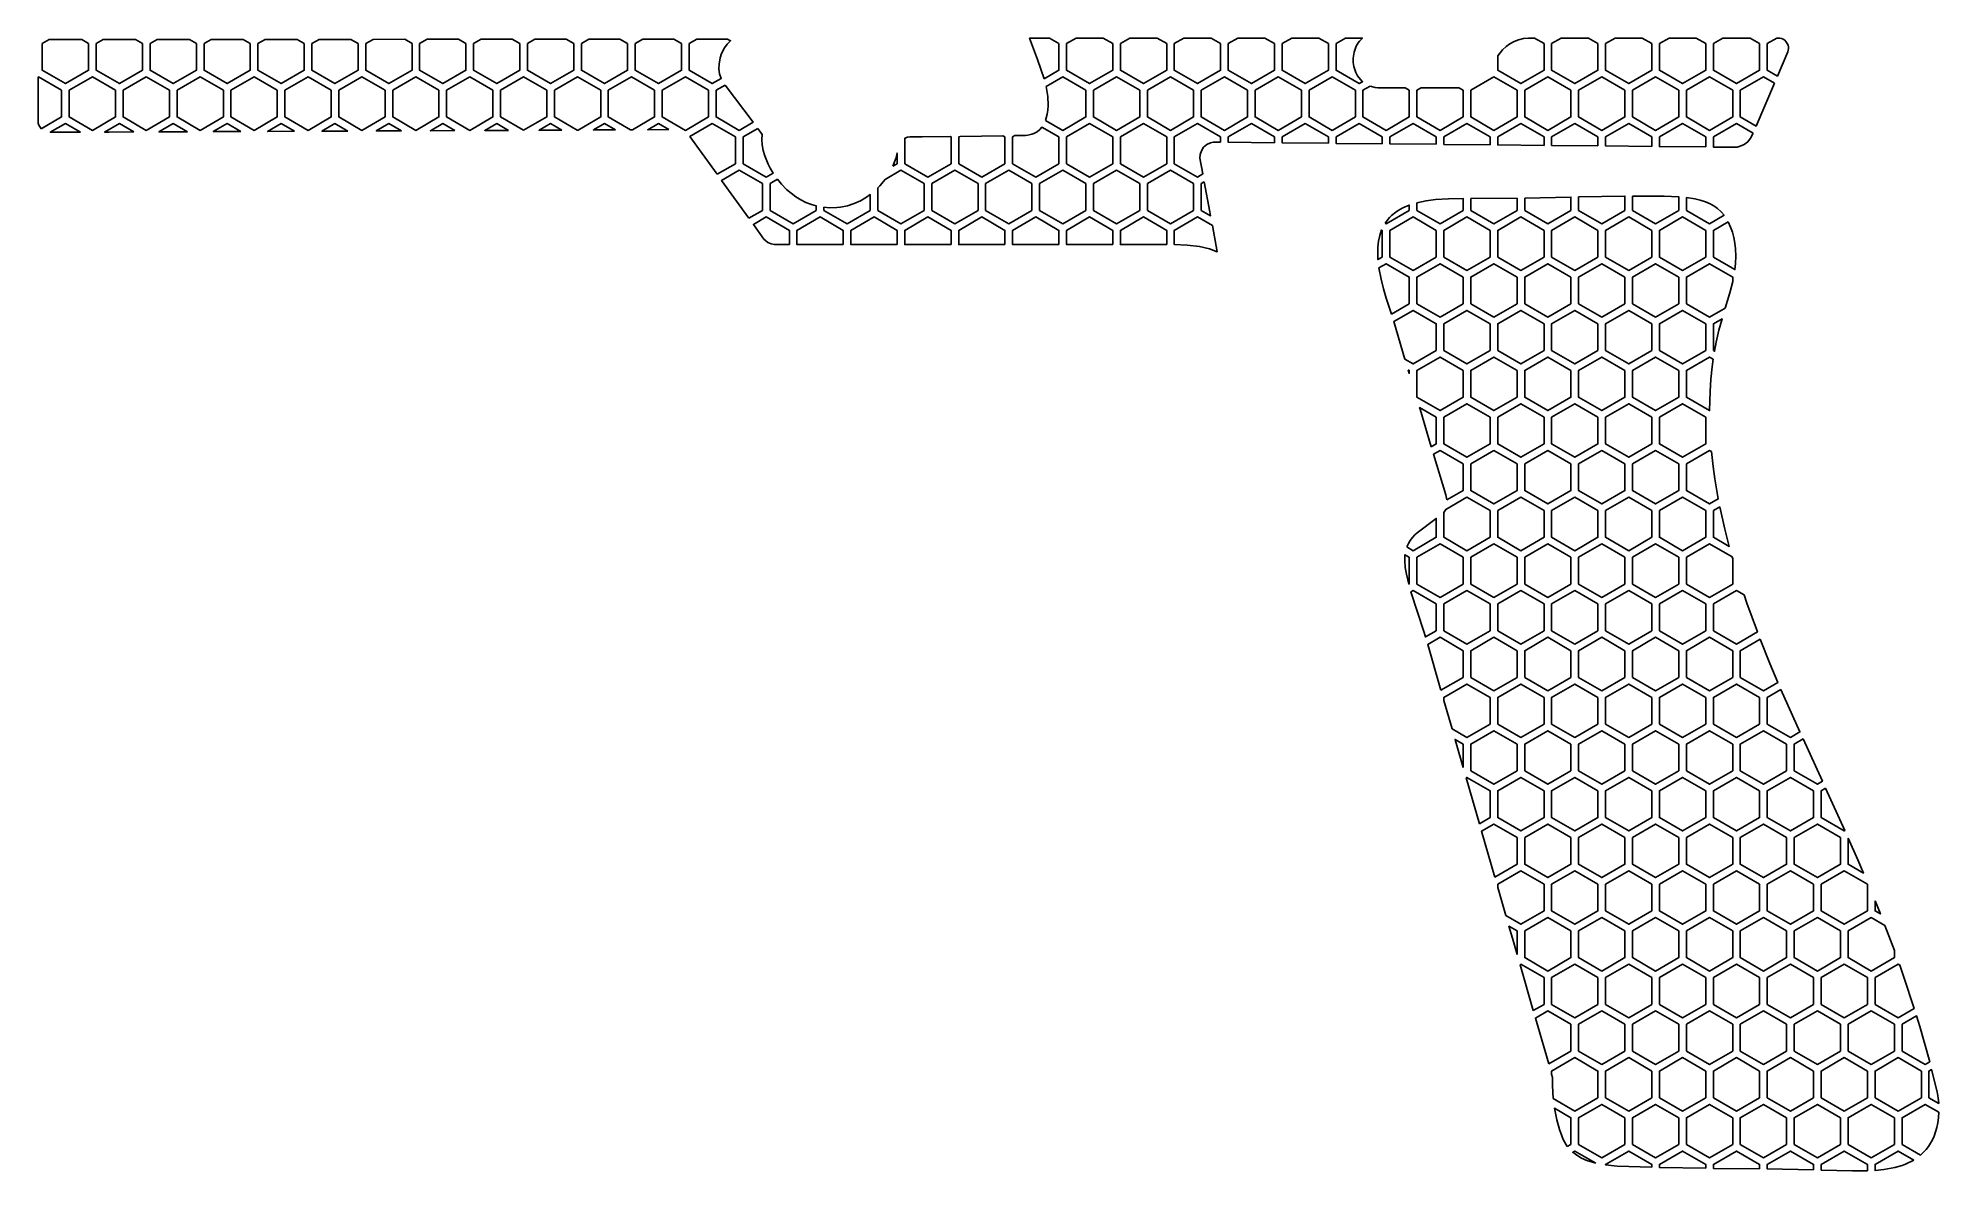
# Model space of a CAD drawing. Header units: millimetres. Extents: x 16 to 141, y -144 to -69.
import ezdxf

# ---------------------------------------------------------------- set-up
doc = ezdxf.new("R2010")
doc.units = ezdxf.units.MM

# ---------------------------------------------------------------- blocks, each defined once
blk = doc.blocks.new('HEX')
blk.add_lwpolyline([(1.516, 0.875), (0, 1.75), (-1.516, 0.875), (-1.516, -0.875), (0, -1.75), (1.516, -0.875)], close=True)

msp = doc.modelspace()

# ---------------------------------------------------------------- linework, layer by layer
for points in [[(16.819, -69.449), (18.959, -69.447), (19.406, -69.705), (19.406, -71.455), (17.891, -72.33), (16.375, -71.455), (16.375, -69.705), (16.819, -69.449)], [(20.361, -69.445), (22.485, -69.443), (22.937, -69.705), (22.937, -71.455), (21.422, -72.33), (19.906, -71.455), (19.906, -69.705), (20.361, -69.445)], [(23.893, -69.442), (26.01, -69.44), (26.469, -69.705), (26.469, -71.455), (24.953, -72.33), (23.437, -71.455), (23.437, -69.705), (23.893, -69.442)], [(27.429, -69.439), (29.536, -69.437), (30, -69.705), (30, -71.455), (28.484, -72.33), (26.969, -71.455), (26.969, -69.705), (27.429, -69.439)], [(30.966, -69.436), (33.061, -69.434), (33.531, -69.705), (33.531, -71.455), (32.015, -72.33), (30.5, -71.455), (30.5, -69.705), (30.966, -69.436)], [(34.502, -69.433), (36.587, -69.431), (37.062, -69.705), (37.062, -71.455), (35.546, -72.33), (34.031, -71.455), (34.031, -69.705), (34.502, -69.433)], [(38.039, -69.43), (40.113, -69.428), (40.593, -69.705), (40.593, -71.455), (39.077, -72.33), (37.562, -71.455), (37.562, -69.705), (38.039, -69.43)], [(41.575, -69.426), (43.638, -69.425), (44.124, -69.705), (44.124, -71.455), (42.608, -72.33), (41.093, -71.455), (41.093, -69.705), (41.575, -69.426)], [(45.112, -69.423), (47.164, -69.421), (47.655, -69.705), (47.655, -71.455), (46.14, -72.33), (44.624, -71.455), (44.624, -69.705), (45.112, -69.423)], [(48.649, -69.42), (50.69, -69.418), (51.186, -69.705), (51.186, -71.455), (49.671, -72.33), (48.155, -71.455), (48.155, -69.705), (48.649, -69.42)], [(52.185, -69.417), (54.215, -69.415), (54.717, -69.705), (54.717, -71.455), (53.202, -72.33), (51.686, -71.455), (51.686, -69.705), (52.185, -69.417)], [(55.722, -69.414), (57.741, -69.412), (58.248, -69.705), (58.248, -71.455), (56.733, -72.33), (55.217, -71.455), (55.217, -69.705), (55.722, -69.414)], [(59.258, -69.411), (61.266, -69.409), (61.459, -69.52), (61.242, -69.74), (61.063, -69.984), (60.875, -70.351), (60.775, -70.647), (60.704, -71.058), (60.701, -71.37), (60.745, -71.679), (60.846, -71.994), (60.264, -72.33), (58.748, -71.455), (58.748, -69.705), (59.258, -69.411)], [(81.995, -72.015), (81.574, -70.742), (81.05, -69.344), (82.341, -69.344), (82.966, -69.705), (82.966, -71.455), (81.995, -72.015)], [(84.091, -69.344), (85.872, -69.344), (86.497, -69.705), (86.497, -71.455), (84.982, -72.33), (83.466, -71.455), (83.466, -69.705), (84.091, -69.344)], [(87.622, -69.344), (89.403, -69.344), (90.028, -69.705), (90.028, -71.455), (88.513, -72.33), (86.997, -71.455), (86.997, -69.705), (87.622, -69.344)], [(91.153, -69.344), (92.934, -69.344), (93.559, -69.705), (93.559, -71.455), (92.044, -72.33), (90.528, -71.455), (90.528, -69.705), (91.153, -69.344)], [(94.684, -69.344), (96.465, -69.344), (97.09, -69.705), (97.09, -71.455), (95.575, -72.33), (94.059, -71.455), (94.059, -69.705), (94.684, -69.344)], [(98.216, -69.344), (99.996, -69.344), (100.621, -69.705), (100.621, -71.455), (99.106, -72.33), (97.59, -71.455), (97.59, -69.705), (98.216, -69.344)], [(101.747, -69.344), (102.849, -69.344), (102.662, -69.54), (102.581, -69.648), (102.446, -69.88), (102.308, -70.26), (102.249, -70.663), (102.253, -70.935), (102.291, -71.204), (102.413, -71.59), (102.538, -71.827), (102.614, -71.937), (102.86, -72.201), (102.637, -72.33), (101.121, -71.455), (101.121, -69.705), (101.747, -69.344)], [(111.715, -70.518), (112.029, -70.123), (112.26, -69.909), (112.515, -69.725), (112.79, -69.574), (113.084, -69.459), (113.394, -69.382), (113.72, -69.346), (114.12, -69.344), (114.746, -69.705), (114.746, -71.455), (113.23, -72.33), (111.715, -71.455), (111.715, -70.518)], [(115.871, -69.344), (117.651, -69.344), (118.277, -69.705), (118.277, -71.455), (116.761, -72.33), (115.246, -71.455), (115.246, -69.705), (115.871, -69.344)], [(119.403, -69.344), (121.182, -69.344), (121.808, -69.705), (121.808, -71.455), (120.292, -72.33), (118.777, -71.455), (118.777, -69.705), (119.403, -69.344)], [(122.934, -69.344), (124.713, -69.344), (125.339, -69.705), (125.339, -71.455), (123.824, -72.33), (122.308, -71.455), (122.308, -69.705), (122.934, -69.344)], [(126.465, -69.344), (128.244, -69.344), (128.87, -69.705), (128.87, -71.455), (127.355, -72.33), (125.839, -71.455), (125.839, -69.705), (126.465, -69.344)], [(130.185, -69.346), (130.305, -69.373), (130.415, -69.42), (130.512, -69.486), (130.596, -69.566), (130.683, -69.694), (130.728, -69.801), (130.753, -69.916), (130.757, -70.035), (130.713, -70.238), (130.031, -71.837), (129.37, -71.455), (129.37, -69.705), (129.996, -69.344), (130.185, -69.346)], [(16.306, -75.284), (16.225, -75.184), (16.154, -75.054), (16.11, -74.911), (16.095, -74.796), (16.094, -71.906), (16.125, -71.888), (17.641, -72.763), (17.641, -74.513), (16.306, -75.284)], [(47.899, -75.385), (46.39, -74.513), (46.39, -72.763), (47.905, -71.888), (49.421, -72.763), (49.421, -74.513), (47.899, -75.385)], [(51.404, -75.369), (49.921, -74.513), (49.921, -72.763), (51.436, -71.888), (52.952, -72.763), (52.952, -74.513), (51.469, -75.369), (51.404, -75.369)], [(54.909, -75.354), (53.452, -74.513), (53.452, -72.763), (54.967, -71.888), (56.483, -72.763), (56.483, -74.513), (55.027, -75.354), (54.909, -75.354)], [(82.096, -74.741), (82.208, -74.335), (82.247, -74.059), (82.263, -73.771), (82.234, -73.167), (82.125, -72.518), (83.216, -71.888), (84.732, -72.763), (84.732, -74.513), (83.216, -75.388), (82.096, -74.741)], [(129.834, -72.3), (128.637, -75.109), (127.605, -74.513), (127.605, -72.763), (129.12, -71.888), (129.834, -72.3)], [(61.103, -72.423), (62.938, -74.863), (62.029, -75.388), (60.514, -74.513), (60.514, -72.763), (61.103, -72.423)], [(103.357, -72.492), (103.687, -72.578), (103.849, -72.597), (105.642, -72.604), (105.918, -72.763), (105.918, -74.513), (104.403, -75.388), (102.887, -74.513), (102.887, -72.763), (103.357, -72.492)], [(106.694, -72.604), (109.173, -72.604), (109.449, -72.763), (109.449, -74.513), (107.934, -75.388), (106.418, -74.513), (106.418, -72.763), (106.694, -72.604)], [(18.867, -75.51), (16.9, -75.518), (17.891, -74.946), (18.867, -75.51)], [(22.372, -75.495), (20.744, -75.502), (20.457, -75.503), (21.422, -74.946), (22.372, -75.495)], [(25.877, -75.48), (24.015, -75.488), (24.953, -74.946), (25.877, -75.48)], [(29.382, -75.464), (27.573, -75.472), (28.484, -74.946), (29.382, -75.464)], [(32.887, -75.449), (31.13, -75.457), (32.015, -74.946), (32.887, -75.449)], [(36.392, -75.434), (34.988, -75.44), (34.688, -75.442), (35.546, -74.946), (36.392, -75.434)], [(39.897, -75.419), (38.246, -75.426), (39.077, -74.946), (39.897, -75.419)], [(43.402, -75.404), (41.803, -75.411), (42.608, -74.946), (43.402, -75.404)], [(46.907, -75.389), (45.361, -75.396), (46.14, -74.946), (46.907, -75.389)], [(50.411, -75.374), (48.919, -75.38), (49.671, -74.946), (50.411, -75.374)], [(53.916, -75.359), (52.476, -75.365), (53.202, -74.946), (53.916, -75.359)], [(57.421, -75.343), (56.034, -75.349), (56.733, -74.946), (57.421, -75.343)], [(60.581, -78.263), (58.799, -75.792), (60.264, -74.946), (61.779, -75.821), (61.779, -77.571), (60.581, -78.263)], [(63.241, -75.266), (63.533, -75.654), (63.517, -75.998), (63.538, -76.346), (63.598, -76.697), (63.696, -77.052), (63.919, -77.595), (64.064, -77.873), (64.252, -78.182), (63.795, -78.446), (62.279, -77.571), (62.279, -75.821), (63.241, -75.266)], [(72.873, -75.904), (73.059, -75.831), (73.207, -75.809), (74.002, -75.814), (75.849, -75.789), (75.904, -75.821), (75.904, -77.571), (74.388, -78.446), (72.873, -77.571), (72.873, -75.904)], [(76.49, -75.781), (79.299, -75.743), (79.435, -75.821), (79.435, -77.571), (77.919, -78.446), (76.404, -77.571), (76.404, -75.821), (76.49, -75.781)], [(80.089, -75.732), (80.79, -75.719), (80.935, -75.703), (81.201, -75.641), (81.322, -75.595), (81.538, -75.479), (81.723, -75.33), (81.856, -75.18), (82.966, -75.821), (82.966, -77.571), (81.45, -78.446), (79.935, -77.571), (79.935, -75.821), (80.089, -75.732)], [(93.559, -76.165), (93.072, -76.168), (92.905, -76.202), (92.655, -76.317), (92.45, -76.494), (92.301, -76.719), (92.218, -76.979), (92.206, -77.203), (92.394, -78.244), (92.044, -78.446), (90.528, -77.571), (90.528, -75.821), (92.044, -74.946), (93.559, -75.821), (93.559, -76.165)], [(97.09, -76.2), (94.059, -76.17), (94.059, -75.821), (95.575, -74.946), (97.09, -75.821), (97.09, -76.2)], [(100.621, -76.234), (97.59, -76.205), (97.59, -75.821), (99.106, -74.946), (100.621, -75.821), (100.621, -76.234)], [(104.153, -76.269), (101.121, -76.239), (101.121, -75.821), (102.637, -74.946), (104.153, -75.821), (104.153, -76.269)], [(107.684, -76.304), (104.653, -76.274), (104.653, -75.821), (106.168, -74.946), (107.684, -75.821), (107.684, -76.304)], [(111.215, -76.338), (108.184, -76.309), (108.184, -75.821), (109.699, -74.946), (111.215, -75.821), (111.215, -76.338)], [(114.746, -76.373), (111.715, -76.343), (111.715, -75.821), (113.23, -74.946), (114.746, -75.821), (114.746, -76.373)], [(118.277, -76.407), (115.246, -76.378), (115.246, -75.821), (116.761, -74.946), (118.277, -75.821), (118.277, -76.407)], [(121.808, -76.442), (118.777, -76.412), (118.777, -75.821), (120.292, -74.946), (121.808, -75.821), (121.808, -76.442)], [(125.339, -76.477), (122.308, -76.447), (122.308, -75.821), (123.824, -74.946), (125.339, -75.821), (125.339, -76.477)], [(128.439, -75.572), (128.28, -75.906), (128.093, -76.134), (127.861, -76.313), (127.593, -76.434), (127.399, -76.48), (127.248, -76.494), (125.839, -76.482), (125.839, -75.821), (127.355, -74.946), (128.439, -75.572)], [(72.083, -77.738), (72.279, -77.223), (72.373, -76.873), (72.373, -77.571), (72.083, -77.738)], [(62.658, -81.141), (60.875, -78.67), (62.029, -78.004), (63.545, -78.879), (63.545, -80.629), (62.658, -81.141)], [(71.242, -79.023), (71.582, -78.605), (72.623, -78.004), (74.138, -78.879), (74.138, -80.629), (72.623, -81.504), (71.107, -80.629), (71.107, -79.163), (71.242, -79.023)], [(64.539, -78.594), (64.799, -78.913), (65.134, -79.258), (65.423, -79.509), (65.731, -79.736), (66.057, -79.935), (66.399, -80.104), (66.756, -80.242), (67.076, -80.331), (67.076, -80.629), (65.561, -81.504), (64.045, -80.629), (64.045, -78.879), (64.539, -78.594)], [(67.576, -80.423), (67.935, -80.453), (68.416, -80.443), (68.652, -80.416), (69.11, -80.325), (69.551, -80.184), (69.971, -79.997), (70.368, -79.766), (70.607, -79.597), (70.607, -80.629), (69.092, -81.504), (67.576, -80.629), (67.576, -80.423)], [(92.491, -78.765), (92.855, -80.727), (92.902, -80.98), (92.294, -80.629), (92.294, -78.879), (92.491, -78.765)], [(117.011, -79.748), (120.042, -79.694), (120.042, -80.629), (118.527, -81.504), (117.011, -80.629), (117.011, -79.748)], [(120.542, -79.69), (122.611, -79.697), (123.574, -79.734), (123.574, -80.629), (122.058, -81.504), (120.542, -80.629), (120.542, -79.69)], [(104.34, -81.468), (104.622, -81.101), (104.75, -80.972), (105.031, -80.74), (105.182, -80.637), (105.507, -80.456), (105.918, -80.281), (105.918, -80.629), (104.403, -81.504), (104.34, -81.468)], [(106.419, -80.126), (107.018, -80.001), (107.642, -79.92), (108.49, -79.864), (109.449, -79.849), (109.449, -80.629), (107.934, -81.504), (106.418, -80.629), (106.419, -80.126)], [(109.949, -79.851), (112.98, -79.837), (112.98, -80.629), (111.465, -81.504), (109.949, -80.629), (109.949, -79.851)], [(113.48, -79.828), (116.511, -79.76), (116.511, -80.629), (114.996, -81.504), (113.48, -80.629), (113.48, -79.828)], [(124.074, -79.78), (124.631, -79.868), (124.985, -79.953), (125.322, -80.062), (125.638, -80.198), (125.929, -80.366), (126.108, -80.497), (126.358, -80.729), (126.545, -80.952), (125.589, -81.504), (124.074, -80.629), (124.074, -79.78)], [(65.311, -82.865), (64.314, -82.861), (64.115, -82.822), (63.905, -82.729), (63.765, -82.629), (63.643, -82.504), (62.952, -81.549), (63.795, -81.062), (65.311, -81.937), (65.311, -82.865)], [(68.842, -82.866), (65.811, -82.865), (65.811, -81.937), (67.326, -81.062), (68.842, -81.937), (68.842, -82.866)], [(72.373, -82.867), (69.342, -82.866), (69.342, -81.937), (70.857, -81.062), (72.373, -81.937), (72.373, -82.867)], [(75.904, -82.868), (72.873, -82.867), (72.873, -81.937), (74.388, -81.062), (75.904, -81.937), (75.904, -82.868)], [(79.435, -82.87), (76.404, -82.869), (76.404, -81.937), (77.919, -81.062), (79.435, -81.937), (79.435, -82.87)], [(82.966, -82.871), (79.935, -82.87), (79.935, -81.937), (81.45, -81.062), (82.966, -81.937), (82.966, -82.871)], [(86.497, -82.872), (83.466, -82.871), (83.466, -81.937), (84.982, -81.062), (86.497, -81.937), (86.497, -82.872)], [(90.028, -82.869), (86.997, -82.872), (86.997, -81.937), (88.513, -81.062), (90.028, -81.937), (90.028, -82.869)], [(93.022, -81.627), (93.338, -83.334), (92.823, -83.146), (92.168, -82.995), (91.374, -82.901), (90.528, -82.868), (90.528, -81.937), (92.044, -81.062), (93.022, -81.627)], [(103.857, -83.644), (103.862, -83.034), (103.907, -82.641), (103.989, -82.264), (104.109, -81.912), (104.153, -81.937), (104.153, -83.687), (103.87, -83.85), (103.857, -83.644)], [(126.812, -81.375), (126.97, -81.72), (127.089, -82.061), (127.181, -82.414), (127.247, -82.776), (127.289, -83.141), (127.309, -83.624), (127.293, -84.096), (127.25, -84.501), (125.839, -83.687), (125.839, -81.937), (126.812, -81.375)], [(104.749, -87.42), (104.411, -86.379), (104.229, -85.758), (104.07, -85.124), (103.933, -84.391), (104.403, -84.12), (105.918, -84.995), (105.918, -86.745), (104.749, -87.42)], [(127.105, -85.292), (126.917, -86.019), (126.613, -87.029), (125.589, -87.62), (124.074, -86.745), (124.074, -84.995), (125.589, -84.12), (127.105, -84.995), (127.105, -85.292)], [(105.639, -90.372), (104.898, -87.912), (106.168, -87.178), (107.684, -88.053), (107.684, -89.803), (106.168, -90.678), (105.639, -90.372)], [(126.206, -88.474), (126.028, -89.267), (125.921, -89.85), (125.839, -89.803), (125.839, -88.053), (126.405, -87.726), (126.206, -88.474)], [(125.766, -90.868), (125.679, -91.674), (125.622, -92.484), (125.589, -93.736), (124.074, -92.861), (124.074, -91.111), (125.589, -90.236), (125.836, -90.379), (125.766, -90.868)], [(105.849, -91.071), (105.918, -91.111), (105.918, -91.301), (105.849, -91.071)], [(107.364, -96.104), (106.626, -93.653), (106.592, -93.539), (107.684, -94.169), (107.684, -95.919), (107.364, -96.104)], [(108.384, -99.592), (108.312, -99.253), (107.512, -96.595), (107.934, -96.352), (109.449, -97.227), (109.449, -98.977), (108.384, -99.592)], [(125.713, -96.424), (125.817, -97.388), (125.931, -98.21), (126.158, -99.524), (125.589, -99.852), (124.074, -98.977), (124.074, -97.227), (125.589, -96.352), (125.713, -96.424)], [(108.184, -100.405), (108.309, -100.212), (109.699, -99.41), (111.215, -100.285), (111.215, -102.035), (109.699, -102.91), (108.184, -102.035), (108.184, -100.405)], [(105.761, -102.668), (105.866, -102.438), (105.986, -102.237), (106.127, -102.05), (106.287, -101.878), (106.437, -101.745), (107.684, -100.802), (107.684, -102.035), (106.168, -102.91), (105.761, -102.668)], [(126.259, -100.043), (126.582, -101.492), (126.877, -102.634), (125.839, -102.035), (125.839, -100.285), (126.259, -100.043)], [(105.886, -105.112), (105.727, -104.451), (105.653, -104.019), (105.618, -103.586), (105.636, -103.181), (105.918, -103.343), (105.918, -105.093), (105.886, -105.112)], [(127.105, -103.448), (127.105, -105.093), (125.589, -105.968), (124.074, -105.093), (124.074, -103.343), (125.589, -102.468), (127.068, -103.322), (127.105, -103.448)], [(106.879, -108.204), (106.022, -105.611), (106.168, -105.526), (107.684, -106.401), (107.684, -108.151), (106.981, -108.557), (106.879, -108.204)], [(128.034, -106.356), (128.724, -108.235), (127.355, -109.026), (125.839, -108.151), (125.839, -106.401), (127.355, -105.526), (127.848, -105.811), (128.034, -106.356)], [(107.99, -112.052), (107.124, -109.052), (107.934, -108.584), (109.449, -109.459), (109.449, -111.209), (107.99, -112.052)], [(128.906, -108.708), (129.545, -110.299), (130.068, -111.537), (129.12, -112.084), (127.605, -111.209), (127.605, -109.459), (128.906, -108.708)], [(108.718, -114.576), (108.184, -112.723), (108.184, -112.517), (109.699, -111.642), (111.215, -112.517), (111.215, -114.267), (109.699, -115.142), (108.718, -114.576)], [(130.267, -111.999), (131.51, -114.782), (130.886, -115.142), (129.37, -114.267), (129.37, -112.517), (130.267, -111.999)], [(109.449, -117.108), (108.987, -115.505), (108.918, -115.269), (109.449, -115.575), (109.449, -117.108)], [(131.718, -115.239), (132.984, -118.008), (132.651, -118.2), (131.136, -117.325), (131.136, -115.575), (131.718, -115.239)], [(110.512, -120.789), (109.646, -117.789), (109.699, -117.758), (111.215, -118.633), (111.215, -120.383), (110.512, -120.789)], [(133.193, -118.465), (134.449, -121.239), (134.417, -121.258), (132.901, -120.383), (132.901, -118.633), (133.193, -118.465)], [(111.52, -124.284), (110.654, -121.284), (111.465, -120.816), (112.98, -121.691), (112.98, -123.441), (111.52, -124.284)], [(134.667, -121.727), (135.295, -123.156), (135.667, -124.019), (134.667, -123.441), (134.667, -121.727)], [(112.249, -126.808), (111.715, -124.957), (111.715, -124.749), (113.23, -123.874), (114.746, -124.749), (114.746, -126.499), (113.23, -127.374), (112.249, -126.808)], [(137.075, -127.447), (137.698, -129.082), (137.698, -129.557), (136.182, -130.432), (134.667, -129.557), (134.667, -127.807), (136.182, -126.932), (137.075, -127.447)], [(136.432, -125.846), (136.778, -126.699), (136.432, -126.499), (136.432, -125.846)], [(112.98, -129.342), (112.674, -128.282), (112.449, -127.5), (112.98, -127.807), (112.98, -129.342)], [(114.042, -133.022), (113.176, -130.021), (113.23, -129.99), (114.746, -130.865), (114.746, -132.615), (114.042, -133.022)], [(138.326, -130.832), (139.002, -132.882), (137.948, -133.49), (136.432, -132.615), (136.432, -130.865), (137.948, -129.99), (138.05, -130.049), (138.326, -130.832)], [(115.051, -136.516), (114.185, -133.516), (114.996, -133.048), (116.511, -133.923), (116.511, -135.673), (115.051, -136.516)], [(139.364, -134.063), (140.008, -136.378), (139.713, -136.548), (138.198, -135.673), (138.198, -133.923), (139.155, -133.371), (139.364, -134.063)], [(115.35, -138.791), (115.299, -137.929), (115.308, -137.408), (115.246, -137.192), (115.246, -136.981), (116.761, -136.106), (118.277, -136.981), (118.277, -138.731), (116.761, -139.606), (115.35, -138.791)], [(140.495, -138.354), (140.564, -138.732), (140.606, -139.102), (139.963, -138.731), (139.963, -136.981), (140.136, -136.882), (140.495, -138.354)], [(116.271, -141.928), (116.01, -141.463), (115.904, -141.217), (115.757, -140.804), (115.586, -140.188), (115.432, -139.416), (116.511, -140.039), (116.511, -141.789), (116.271, -141.928)], [(140.618, -139.686), (140.59, -140.047), (140.543, -140.375), (140.478, -140.682), (140.397, -140.969), (140.301, -141.236), (140.19, -141.485), (140.065, -141.715), (139.927, -141.928), (139.776, -142.124), (139.44, -142.468), (139.412, -142.49), (138.198, -141.789), (138.198, -140.039), (139.713, -139.164), (140.618, -139.686)], [(118.132, -143.014), (117.541, -142.833), (117.203, -142.683), (116.886, -142.499), (116.624, -142.302), (116.761, -142.222), (118.132, -143.014)], [(121.808, -143.283), (119.542, -143.204), (118.777, -143.131), (118.777, -143.097), (120.292, -142.222), (121.808, -143.097), (121.808, -143.283)], [(125.339, -143.347), (122.308, -143.296), (122.308, -143.097), (123.824, -142.222), (125.339, -143.097), (125.339, -143.347)], [(128.87, -143.388), (125.839, -143.353), (125.839, -143.097), (127.355, -142.222), (128.87, -143.097), (128.87, -143.388)], [(132.401, -143.449), (129.37, -143.395), (129.37, -143.097), (130.886, -142.222), (132.401, -143.097), (132.401, -143.449)], [(135.932, -143.522), (134.96, -143.525), (132.901, -143.462), (132.901, -143.097), (134.417, -142.222), (135.932, -143.097), (135.932, -143.522)], [(138.966, -142.81), (138.429, -143.079), (138.203, -143.164), (137.734, -143.302), (136.995, -143.44), (136.432, -143.496), (136.432, -143.097), (137.948, -142.222), (138.966, -142.81)]]:
    msp.add_lwpolyline(points, close=True)

# ---------------------------------------------------------------- block references
for p in [(19.656, -73.638), (23.187, -73.638), (26.719, -73.638), (30.25, -73.638), (33.781, -73.638), (37.312, -73.638), (40.843, -73.638), (44.374, -73.638), (58.498, -73.638), (86.747, -73.638), (90.278, -73.638), (93.809, -73.638), (97.34, -73.638), (100.871, -73.638), (111.465, -73.638), (114.996, -73.638), (118.527, -73.638), (122.058, -73.638), (125.589, -73.638), (84.982, -76.696), (88.513, -76.696), (76.154, -79.754), (79.685, -79.754), (83.216, -79.754), (86.747, -79.754), (90.278, -79.754), (106.168, -82.812), (109.699, -82.812), (113.23, -82.812), (116.761, -82.812), (120.292, -82.812), (123.824, -82.812), (107.934, -85.87), (111.465, -85.87), (114.996, -85.87), (118.527, -85.87), (122.058, -85.87), (109.699, -88.928), (113.23, -88.928), (116.761, -88.928), (120.292, -88.928), (123.824, -88.928), (107.934, -91.986), (111.465, -91.986), (114.996, -91.986), (118.527, -91.986), (122.058, -91.986), (109.699, -95.044), (113.23, -95.044), (116.761, -95.044), (120.292, -95.044), (123.824, -95.044), (111.465, -98.102), (114.996, -98.102), (118.527, -98.102), (122.058, -98.102), (113.23, -101.16), (116.761, -101.16), (120.292, -101.16), (123.824, -101.16), (107.934, -104.218), (111.465, -104.218), (114.996, -104.218), (118.527, -104.218), (122.058, -104.218), (109.699, -107.276), (113.23, -107.276), (116.761, -107.276), (120.292, -107.276), (123.824, -107.276), (111.465, -110.334), (114.996, -110.334), (118.527, -110.334), (122.058, -110.334), (125.589, -110.334), (113.23, -113.392), (116.761, -113.392), (120.292, -113.392), (123.824, -113.392), (127.355, -113.392), (111.465, -116.45), (114.996, -116.45), (118.527, -116.45), (122.058, -116.45), (125.589, -116.45), (129.12, -116.45), (113.23, -119.508), (116.761, -119.508), (120.292, -119.508), (123.824, -119.508), (127.355, -119.508), (130.886, -119.508), (114.996, -122.566), (118.527, -122.566), (122.058, -122.566), (125.589, -122.566), (129.12, -122.566), (132.651, -122.566), (116.761, -125.624), (120.292, -125.624), (123.824, -125.624), (127.355, -125.624), (130.886, -125.624), (134.417, -125.624), (114.996, -128.682), (118.527, -128.682), (122.058, -128.682), (125.589, -128.682), (129.12, -128.682), (132.651, -128.682), (116.761, -131.74), (120.292, -131.74), (123.824, -131.74), (127.355, -131.74), (130.886, -131.74), (134.417, -131.74), (118.527, -134.798), (122.058, -134.798), (125.589, -134.798), (129.12, -134.798), (132.651, -134.798), (136.182, -134.798), (120.292, -137.856), (123.824, -137.856), (127.355, -137.856), (130.886, -137.856), (134.417, -137.856), (137.948, -137.856), (118.527, -140.914), (122.058, -140.914), (125.589, -140.914), (129.12, -140.914), (132.651, -140.914), (136.182, -140.914)]:
    msp.add_blockref('HEX', p)

doc.saveas('drawing.dxf')
